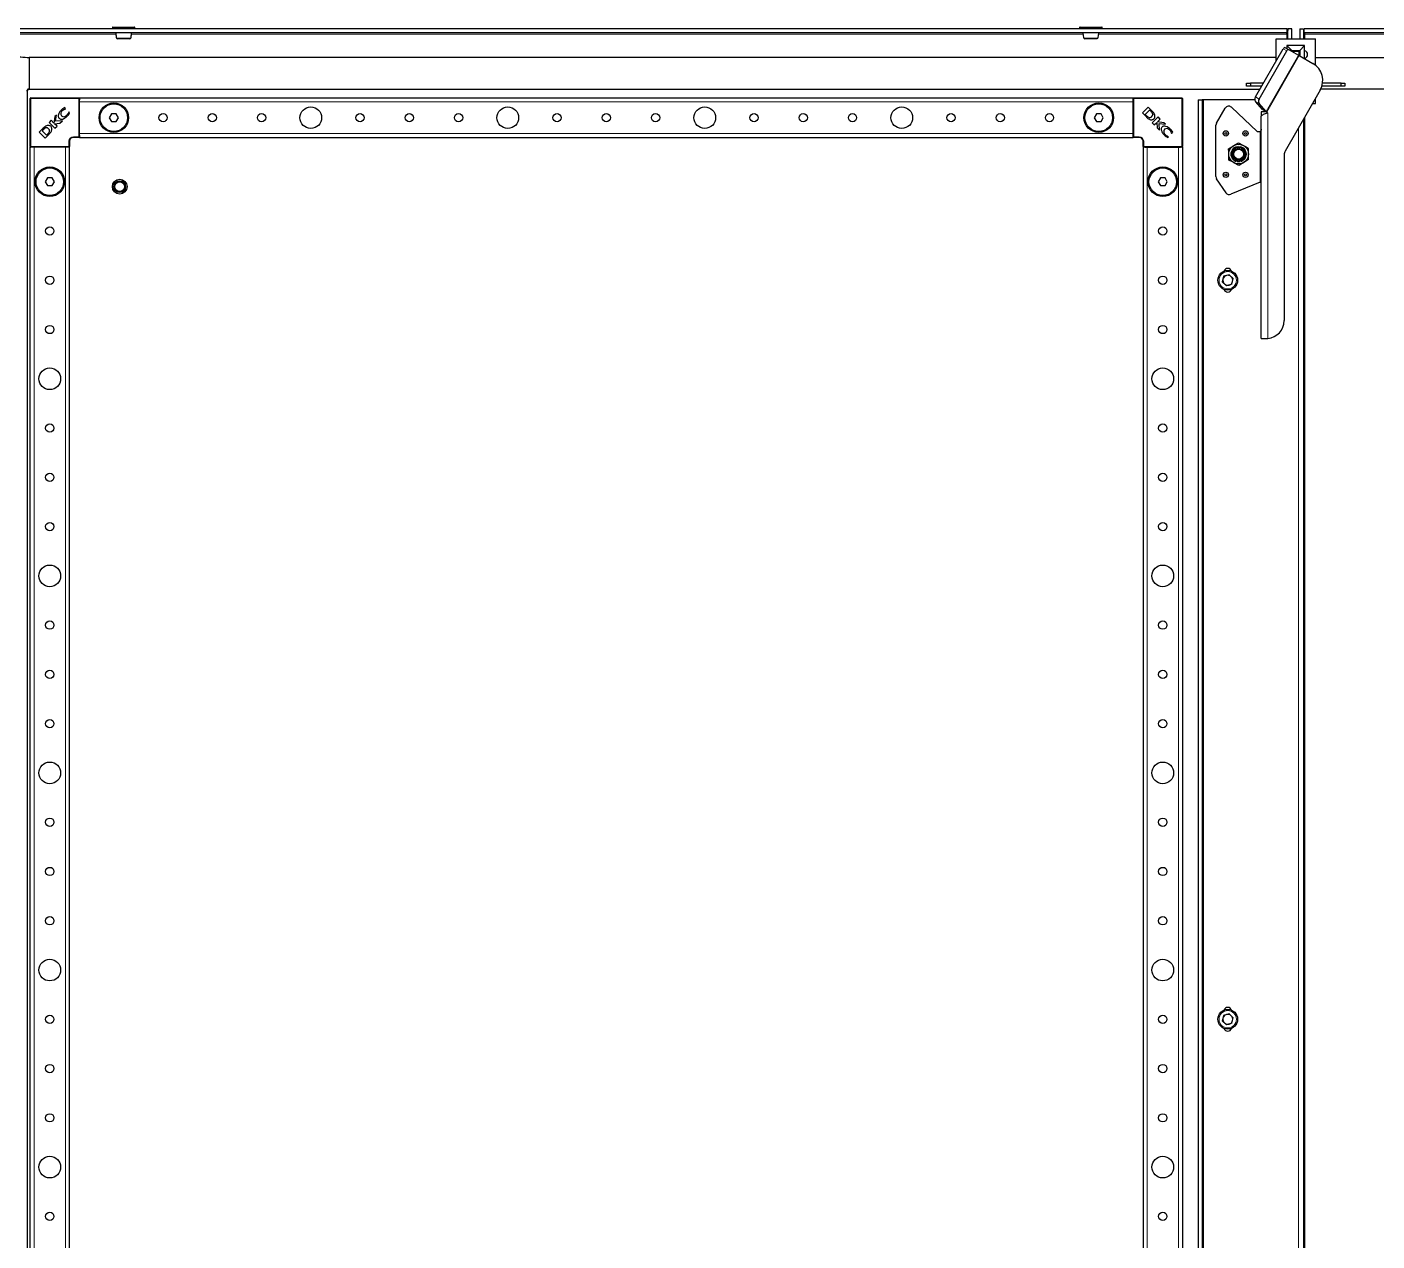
# Model space of a CAD drawing. Header units: millimetres. Extents: x -1434 to 3240, y -1538 to 1219.
# Drawn here: x -1017 to -331, y -59 to 557 of the extents above; entities that cross this region are included whole.
import ezdxf

# ---------------------------------------------------------------- set-up
doc = ezdxf.new("R2010")
doc.units = ezdxf.units.MM

msp = doc.modelspace()

# ---------------------------------------------------------------- linework, layer by layer
at = {"color": 7, "linetype": 'Continuous', "lineweight": 25}
for p, q in [((-376.74, 556.28), (-1067.14, 556.28)), ((-973.19, 557.03), (-973.19, 556.28)), ((-972.94, 557.28), (-961.94, 557.28)), ((-961.69, 556.28), (-961.69, 557.03)), ((-482.19, 557.03), (-482.19, 556.28)), ((-481.94, 557.28), (-473.43, 557.28)), ((-473.43, 557.28), (-470.94, 557.28)), ((-470.69, 556.28), (-470.69, 557.03)), ((-376.74, 554.28), (-376.74, 556.28)), ((-374.44, 556.28), (-376.44, 556.28)), ((-376.44, 551.28), (-376.44, 556.28)), ((-374.44, 551.28), (-374.44, 556.28)), ((-370.44, 556.28), (-368.44, 556.28)), ((-370.44, 556.28), (-370.44, 551.28)), ((-368.44, 556.28), (-368.44, 551.28)), ((-368.14, 554.28), (-368.14, 556.28)), ((322.26, 556.28), (-368.14, 556.28)), ((-376.74, 554.28), (-1067.14, 554.28)), ((-382.44, 551.28), (-362.44, 551.28)), ((-382.44, 539.86), (-382.44, 551.28)), ((-376.83, 554.28), (-377.04, 553.68)), ((322.26, 554.28), (-368.14, 554.28)), ((-367.84, 553.68), (-368.04, 554.28)), ((-362.44, 537.87), (-362.44, 551.28)), ((-1015.44, 541.78), (-1015.44, 526.11)), ((-382.44, 541.78), (-1015.44, 541.78)), ((-392.88, 521.78), (-378.74, 546.26)), ((-391.04, 520.72), (-376.9, 545.2)), ((-377.63, 546.77), (-375.79, 545.71)), ((-374.44, 545.33), (-376.94, 547.82)), ((-376.94, 547.82), (-376.94, 546.38)), ((-367.94, 547.82), (-376.94, 547.82)), ((-375.79, 545.71), (-371.03, 542.96)), ((-374.44, 545.33), (-370.43, 545.33)), ((-374.44, 545.33), (-373.94, 544.83)), ((-374.44, 544.94), (-374.44, 545.33)), ((-370.66, 542.75), (-371.03, 542.96)), ((-370.43, 545.33), (-370.93, 544.83)), ((-370.66, 542.75), (-363.72, 538.74)), ((-370.43, 545.33), (-367.94, 547.82)), ((-370.43, 545.33), (-370.43, 542.62)), ((-367.94, 545.26), (-367.94, 547.82)), ((-367.94, 541.38), (-367.94, 545.26)), ((-362.44, 541.78), (270.56, 541.78)), ((-367.94, 541.18), (-367.94, 541.38)), ((-397.44, 527.28), (-397.44, 528.78)), ((-397.44, 528.78), (-395.44, 528.78)), ((-395.44, 528.78), (-395.44, 527.28)), ((-388.83, 528.78), (-395.44, 528.78)), ((-349.44, 528.78), (-358.8, 528.78)), ((-349.44, 527.28), (-349.44, 528.78)), ((-349.44, 528.78), (-347.44, 528.78)), ((-347.44, 528.78), (-347.44, 527.28)), ((-1016.44, 524.78), (-1016.44, -967.22)), ((-1015.44, 525.78), (-390.56, 525.78)), ((-1014.94, 496.58), (-1014.94, 520.98)), ((-1014.64, 521.28), (-990.24, 521.28)), ((-989.94, 521.28), (-454.94, 521.28)), ((-989.94, 520.98), (-989.94, 521.28)), ((-989.94, 520.98), (-989.94, 520.34)), ((-454.94, 520.98), (-454.94, 521.28)), ((-454.94, 520.34), (-454.94, 520.98)), ((-454.64, 521.28), (-430.24, 521.28)), ((-429.94, 520.98), (-429.94, 496.58)), ((-395.44, 527.28), (-397.44, 527.28)), ((-389.7, 527.28), (-395.44, 527.28)), ((-359.98, 525.23), (-377.81, 494.34)), ((-362.44, 518.48), (-362.44, 520.96)), ((270.56, 525.78), (-359.69, 525.78)), ((-349.44, 527.28), (-359.12, 527.28)), ((-347.44, 527.28), (-349.44, 527.28)), ((-997, 515.74), (-997.34, 516.43)), ((-997.14, 515.6), (-997, 515.74)), ((-995.19, 514.17), (-995.3, 514.06)), ((-994.94, 513.66), (-995.19, 514.17)), ((-989.94, 519.28), (-989.94, 520.34)), ((-989.94, 503.28), (-989.94, 519.28)), ((-454.94, 519.28), (-454.94, 520.34)), ((-454.94, 503.28), (-454.94, 519.28)), ((-447.33, 516.64), (-450.29, 513.68)), ((-446.63, 515.11), (-448.81, 512.93)), ((-445.34, 514.64), (-447.33, 516.64)), ((-445.89, 514.39), (-446.63, 515.11)), ((-421.94, 520.28), (-419.94, 520.28)), ((-421.94, 520.28), (-421.94, -962.72)), ((-419.94, 520.28), (-419.94, -962.72)), ((-419.34, 520.28), (-419.94, 520.28)), ((-393.22, 520.28), (-419.34, 520.28)), ((-412.67, 508.44), (-408.21, 516.16)), ((-405.13, 516.6), (-391.94, 504.28)), ((-389.33, 515.5), (-392.91, 519.55)), ((-387.5, 514.44), (-391.07, 518.49)), ((-387.43, 514.28), (-389.94, 514.28)), ((-389.94, 514.28), (-389.94, 512.04)), ((-389.33, 515.5), (-387.5, 514.44)), ((-386.62, 513.6), (-387.19, 514.13)), ((-363.87, 518.48), (-362.44, 518.48)), ((-1004.24, 509.94), (-1005.29, 508.89)), ((-1005.29, 508.89), (-1002.33, 505.93)), ((-1002.85, 508.55), (-1004.24, 509.94)), ((-1002.36, 511.82), (-1002.85, 508.55)), ((-1002.51, 508.23), (-999.85, 508.41)), ((-1001.27, 506.99), (-1002.51, 508.23)), ((-1001.57, 512.61), (-1002.36, 511.82)), ((-1002.04, 509.52), (-1001.57, 512.61)), ((-998.57, 509.7), (-1002.04, 509.52)), ((-999.85, 508.41), (-998.57, 509.7)), ((-973.59, 513.28), (-974.75, 511.28)), ((-974.75, 511.28), (-973.59, 509.28)), ((-971.28, 513.28), (-973.59, 513.28)), ((-973.59, 509.28), (-971.28, 509.28)), ((-970.13, 511.28), (-971.28, 513.28)), ((-971.28, 509.28), (-970.13, 511.28)), ((-473.59, 513.28), (-474.75, 511.28)), ((-474.75, 511.28), (-473.59, 509.28)), ((-471.28, 513.28), (-473.59, 513.28)), ((-473.59, 509.28), (-471.28, 509.28)), ((-470.13, 511.28), (-471.28, 513.28)), ((-471.28, 509.28), (-470.13, 511.28)), ((-450.29, 513.68), (-448.4, 511.79)), ((-448.81, 512.93), (-448.13, 512.27)), ((-448.4, 511.79), (-448.38, 511.77)), ((-442.33, 511.63), (-445.29, 508.67)), ((-445.29, 508.67), (-444.23, 507.61)), ((-444.23, 507.61), (-442.99, 508.86)), ((-442.99, 508.86), (-442.81, 506.2)), ((-442.67, 509.2), (-441.28, 510.59)), ((-439.41, 508.71), (-442.67, 509.2)), ((-441.28, 510.59), (-442.33, 511.63)), ((-441.71, 508.38), (-438.61, 507.91)), ((-441.53, 504.91), (-441.71, 508.38)), ((-438.61, 507.91), (-439.41, 508.71)), ((-412.94, 481.39), (-412.94, 507.44)), ((-389.94, 399.28), (-389.94, 512.04)), ((-386.94, 513.9), (-386.94, 513.48)), ((-386.64, 513.57), (-386.62, 513.6)), ((-368.44, 510.57), (-368.44, -953)), ((-1008.3, 505.88), (-1010.29, 503.89)), ((-1010.29, 503.89), (-1007.33, 500.93)), ((-1008.05, 505.33), (-1008.77, 504.59)), ((-1008.77, 504.59), (-1006.59, 502.41)), ((-1007.33, 500.93), (-1005.44, 502.82)), ((-1006.59, 502.41), (-1005.93, 503.09)), ((-1005.44, 502.82), (-1005.42, 502.84)), ((-1002.33, 505.93), (-1001.27, 506.99)), ((-990.24, 501.28), (-992.94, 501.28)), ((-989.94, 502.23), (-989.94, 503.28)), ((-989.94, 502.23), (-989.94, 501.58)), ((-989.94, 501.28), (-989.94, 501.58)), ((-989.94, 501.28), (-454.94, 501.28)), ((-454.94, 502.23), (-454.94, 503.28)), ((-454.94, 501.58), (-454.94, 502.23)), ((-454.94, 501.28), (-454.94, 501.58)), ((-451.94, 501.28), (-454.64, 501.28)), ((-442.81, 506.2), (-441.53, 504.91)), ((-437.57, 501.29), (-437.06, 501.53)), ((-437.06, 501.53), (-437.16, 501.64)), ((-435.62, 503.48), (-435.48, 503.35)), ((-435.48, 503.35), (-434.8, 503.68)), ((-391.94, 504.28), (-390.54, 504.28)), ((-390.3, 504.28), (-390.54, 504.28)), ((-1014.94, -938.72), (-1014.94, 496.28)), ((-1014.64, 496.28), (-1014.94, 496.28)), ((-1013.99, 496.28), (-1014.64, 496.28)), ((-1012.94, 496.28), (-1013.99, 496.28)), ((-996.94, 496.28), (-1012.94, 496.28)), ((-995.89, 496.28), (-996.94, 496.28)), ((-995.24, 496.28), (-995.89, 496.28)), ((-994.94, 496.28), (-995.24, 496.28)), ((-994.94, 499.28), (-994.94, 496.58)), ((-994.94, -938.72), (-994.94, 496.28)), ((-449.94, 496.58), (-449.94, 499.28)), ((-449.94, 496.28), (-449.94, -938.72)), ((-449.94, 496.28), (-449.64, 496.28)), ((-448.99, 496.28), (-449.64, 496.28)), ((-448.99, 496.28), (-447.94, 496.28)), ((-447.94, 496.28), (-431.94, 496.28)), ((-431.94, 496.28), (-430.89, 496.28)), ((-430.24, 496.28), (-430.89, 496.28)), ((-430.24, 496.28), (-429.94, 496.28)), ((-429.94, 496.28), (-429.94, -938.72)), ((-406.51, 495.55), (-404.04, 497.05)), ((-401.58, 498.55), (-399.04, 497.17)), ((-401.3, 487.01), (-403.83, 488.39)), ((-396.37, 490.02), (-398.84, 488.51)), ((-378.35, 492.34), (-378.35, 408.28)), ((-1006.09, 480.78), (-1007.25, 478.78)), ((-1003.78, 480.78), (-1006.09, 480.78)), ((-1002.63, 478.78), (-1003.78, 480.78)), ((-441.09, 480.78), (-442.25, 478.78)), ((-438.78, 480.78), (-441.09, 480.78)), ((-437.63, 478.78), (-438.78, 480.78)), ((-407.84, 473.13), (-412.6, 480.28)), ((-1007.25, 478.78), (-1006.09, 476.78)), ((-1006.09, 476.78), (-1003.78, 476.78)), ((-1003.78, 476.78), (-1002.63, 478.78)), ((-442.25, 478.78), (-441.09, 476.78)), ((-441.09, 476.78), (-438.78, 476.78)), ((-438.78, 476.78), (-437.63, 478.78)), ((-390.54, 478.53), (-405.43, 472.38)), ((-390.54, 478.53), (-390.3, 478.78)), ((-390.54, 478.53), (-389.94, 478.64)), ((-409.04, 430.78), (-409.72, 427.97)), ((-407.62, 425.97), (-409.72, 427.97)), ((-406.26, 431.6), (-409.04, 430.78)), ((-404.84, 426.78), (-407.62, 425.97)), ((-406.26, 431.6), (-404.16, 429.6)), ((-404.84, 426.78), (-404.16, 429.6)), ((-389.94, 399.28), (-388.97, 399.28)), ((-388.97, 399.28), (-386.85, 399.28)), ((-409.04, 55.78), (-409.72, 52.97)), ((-406.26, 56.6), (-409.04, 55.78)), ((-406.26, 56.6), (-404.16, 54.6)), ((-407.62, 50.97), (-409.72, 52.97)), ((-404.84, 51.78), (-407.62, 50.97)), ((-404.84, 51.78), (-404.16, 54.6))]:
    msp.add_line(p, q, dxfattribs=at)
at = {"color": 8, "linetype": 'Continuous', "lineweight": 18}
for p, q in [((-961.69, 557.03), (-973.19, 557.03)), ((-473.29, 557.03), (-482.19, 557.03)), ((-470.69, 557.03), (-473.29, 557.03)), ((-1066.84, 553.68), (-971.41, 553.68)), ((-963.47, 553.68), (-480.41, 553.68)), ((-472.47, 553.68), (-377.04, 553.68)), ((-377.04, 553.68), (-377.04, 551.28)), ((-367.84, 551.28), (-367.84, 553.68)), ((-367.84, 553.68), (-272.41, 553.68)), ((-387.5, 514.44), (-371.03, 542.96)), ((-387.19, 514.13), (-370.66, 542.75)), ((-378.74, 546.26), (-376.9, 545.2)), ((-370.93, 544.83), (-373.94, 544.83)), ((-373.94, 544.83), (-373.94, 544.65)), ((-370.93, 542.91), (-370.93, 544.83)), ((-1014.64, 520.98), (-1014.94, 520.98)), ((-1014.64, 520.98), (-1014.64, 521.28)), ((-1014.64, 520.98), (-1014.64, 496.58)), ((-990.24, 520.98), (-1014.64, 520.98)), ((-990.24, 521.28), (-990.24, 520.98)), ((-990.24, 501.58), (-990.24, 520.98)), ((-989.94, 520.98), (-990.24, 520.98)), ((-454.64, 520.98), (-454.94, 520.98)), ((-454.64, 520.98), (-454.64, 521.28)), ((-454.64, 520.98), (-454.64, 501.58)), ((-430.24, 520.98), (-454.64, 520.98)), ((-430.24, 520.98), (-430.24, 521.28)), ((-430.24, 496.58), (-430.24, 520.98)), ((-430.24, 520.98), (-429.94, 520.98)), ((-392.88, 521.78), (-391.04, 520.72)), ((-989.94, 519.28), (-454.94, 519.28)), ((-419.34, -962.72), (-419.34, 520.28)), ((-392.91, 519.55), (-391.07, 518.49)), ((-386.64, 399.31), (-386.64, 513.57)), ((-367.84, -954.04), (-367.84, 511.61)), ((-992.94, 501.58), (-990.24, 501.58)), ((-992.94, 501.28), (-992.94, 501.58)), ((-990.24, 501.58), (-990.24, 501.28)), ((-989.94, 501.58), (-990.24, 501.58)), ((-989.94, 503.28), (-454.94, 503.28)), ((-454.64, 501.58), (-454.94, 501.58)), ((-454.64, 501.28), (-454.64, 501.58)), ((-454.64, 501.58), (-451.94, 501.58)), ((-451.94, 501.28), (-451.94, 501.58)), ((-390.54, 478.53), (-390.54, 504.28)), ((-371.04, 506.07), (-371.04, -948.5)), ((-1014.64, 496.58), (-1014.94, 496.58)), ((-1014.64, 496.58), (-995.24, 496.58)), ((-1014.64, 496.58), (-1014.64, 496.28)), ((-1012.94, -938.72), (-1012.94, 496.28)), ((-996.94, -938.72), (-996.94, 496.28)), ((-995.24, 496.58), (-995.24, 499.28)), ((-994.94, 499.28), (-995.24, 499.28)), ((-995.24, 496.58), (-995.24, 496.28)), ((-994.94, 496.58), (-995.24, 496.58)), ((-449.94, 499.28), (-449.64, 499.28)), ((-449.64, 496.58), (-449.94, 496.58)), ((-449.64, 499.28), (-449.64, 496.58)), ((-449.64, 496.58), (-430.24, 496.58)), ((-449.64, 496.28), (-449.64, 496.58)), ((-447.94, 496.28), (-447.94, -938.72)), ((-431.94, 496.28), (-431.94, -938.72)), ((-430.24, 496.28), (-430.24, 496.58)), ((-429.94, 496.58), (-430.24, 496.58))]:
    msp.add_line(p, q, dxfattribs=at)
at = {"color": 7, "linetype": 'Continuous', "lineweight": 25}
for centre, radius in [((-972.44, 511.28), 7.5), ((-972.44, 511.28), 7), ((-872.44, 511.28), 5.5), ((-772.44, 511.28), 5.5), ((-672.44, 511.28), 5.5), ((-572.44, 511.28), 5.5), ((-472.44, 511.28), 7.5), ((-472.44, 511.28), 7), ((-947.44, 511.28), 2.1), ((-922.44, 511.28), 2.1), ((-897.44, 511.28), 2.1), ((-847.44, 511.28), 2.1), ((-822.44, 511.28), 2.1), ((-797.44, 511.28), 2.1), ((-747.44, 511.28), 2.1), ((-722.44, 511.28), 2.1), ((-697.44, 511.28), 2.1), ((-647.44, 511.28), 2.1), ((-622.44, 511.28), 2.1), ((-597.44, 511.28), 2.1), ((-547.44, 511.28), 2.1), ((-522.44, 511.28), 2.1), ((-497.44, 511.28), 2.1), ((-407.94, 503.28), 1.35), ((-407.94, 503.28), 0.493), ((-397.94, 503.28), 1.35), ((-397.94, 503.28), 0.493), ((-401.44, 492.78), 5), ((-401.44, 492.78), 3.57), ((-401.44, 492.78), 3), ((-401.44, 492.78), 2.5), ((-1004.94, 478.78), 7.5), ((-1004.94, 478.78), 7), ((-969.44, 476.28), 3.75), ((-439.94, 478.78), 7.5), ((-439.94, 478.78), 7), ((-407.94, 482.28), 1.35), ((-407.94, 482.28), 0.493), ((-397.94, 482.28), 1.35), ((-397.94, 482.28), 0.493), ((-969.44, 476.28), 3), ((-969.44, 476.28), 2.5), ((-1004.94, 453.78), 2.1), ((-439.94, 453.78), 2.1), ((-406.94, 428.78), 5), ((-1004.94, 428.78), 2.1), ((-439.94, 428.78), 2.1), ((-1004.94, 403.78), 2.1), ((-439.94, 403.78), 2.1), ((-1004.94, 378.78), 5.5), ((-439.94, 378.78), 5.5), ((-1004.94, 353.78), 2.1), ((-439.94, 353.78), 2.1), ((-1004.94, 328.78), 2.1), ((-439.94, 328.78), 2.1), ((-1004.94, 303.78), 2.1), ((-439.94, 303.78), 2.1), ((-1004.94, 278.78), 5.5), ((-439.94, 278.78), 5.5), ((-1004.94, 253.78), 2.1), ((-439.94, 253.78), 2.1), ((-1004.94, 228.78), 2.1), ((-439.94, 228.78), 2.1), ((-1004.94, 203.78), 2.1), ((-439.94, 203.78), 2.1), ((-1004.94, 178.78), 5.5), ((-439.94, 178.78), 5.5), ((-1004.94, 153.78), 2.1), ((-439.94, 153.78), 2.1), ((-1004.94, 128.78), 2.1), ((-439.94, 128.78), 2.1), ((-1004.94, 103.78), 2.1), ((-439.94, 103.78), 2.1), ((-1004.94, 78.78), 5.5), ((-439.94, 78.78), 5.5), ((-1004.94, 53.78), 2.1), ((-439.94, 53.78), 2.1), ((-406.94, 53.78), 5), ((-1004.94, 28.78), 2.1), ((-439.94, 28.78), 2.1), ((-1004.94, 3.78), 2.1), ((-439.94, 3.78), 2.1), ((-1004.94, -21.22), 5.5), ((-439.94, -21.22), 5.5), ((-1004.94, -46.22), 2.1), ((-439.94, -46.22), 2.1)]:
    msp.add_circle(centre, radius, dxfattribs=at)
at = {"color": 8, "linetype": 'Continuous', "lineweight": 18}
for centre, radius in [((-401.44, 492.78), 3.97), ((-406.94, 428.78), 4.4), ((-406.94, 53.78), 4.4)]:
    msp.add_circle(centre, radius, dxfattribs=at)
at = {"color": 7, "linetype": 'Continuous', "lineweight": 25}
for centre, radius, start, end in [((-972.94, 557.03), 0.25, 90, 180), ((-961.94, 557.03), 0.25, 0, 90), ((-481.94, 557.03), 0.25, 90, 180), ((-470.94, 557.03), 0.25, 0, 90), ((-970.55, 551.78), 0.5, 195.31604, 270.02276), ((-964.33, 551.78), 0.5, 269.99815, 345.40011), ((-479.55, 551.78), 0.5, 195.24646, 270.04596), ((-473.33, 551.78), 0.5, 269.96367, 344.83397), ((-377.91, 545.93), 0.893, 71.42175, 158.04947), ((-376.08, 544.87), 0.893, 71.42175, 158.04947), ((-368.44, 543.32), 2, 284.47751, 75.52249), ((-368.72, 530.08), 10, 330.95313, 60), ((-1014.64, 520.98), 0.3, 90, 180), ((-990.24, 520.98), 0.3, 0, 90), ((-454.64, 520.98), 0.3, 90, 180), ((-430.24, 520.98), 0.3, 0, 90), ((-391.26, 520.64), 1.98, 144.95207, 213.44806), ((-997.43, 513.29), 1.97, 128.45405, 215.887), ((-450.36, 510.21), 6.12, 36.98881, 43.07444), ((-448.55, 510.98), 4.87, 20.34448, 48.77765), ((-406.5, 515.13), 2, 46.97493, 149.03624), ((-389.42, 519.58), 1.98, 144.95207, 213.44806), ((-1004.64, 502.67), 4.87, 110.34448, 138.77765), ((-997.87, 513.69), 1.94, 233.30966, 322.34638), ((-410.94, 507.44), 2, 150, 180), ((-1003.87, 500.86), 6.12, 126.98881, 133.07444), ((-992.94, 499.28), 2, 90, 180), ((-990.24, 501.58), 0.3, 270, 360), ((-454.64, 501.58), 0.3, 180, 270), ((-451.94, 499.28), 2, 0, 90), ((-437.53, 504.21), 1.94, 143.30966, 232.34638), ((-437.94, 503.77), 1.97, 38.45405, 125.887), ((-1014.64, 496.58), 0.3, 180, 270), ((-995.24, 496.58), 0.3, 270, 0), ((-449.64, 496.58), 0.3, 180, 270), ((-430.24, 496.58), 0.3, 270, 0), ((-374.35, 492.34), 4, 150, 180), ((-410.94, 481.39), 2, 180, 213.69007), ((-406.18, 474.24), 2, 213.69007, 291.80141), ((-406.94, 432.78), 2, 18.20996, 161.79004), ((-406.94, 428.78), 2.51, 166.35345, 226.35345), ((-406.94, 428.78), 2.51, 106.35345, 166.35345), ((-406.94, 428.78), 2.51, 226.35345, 286.35345), ((-406.94, 428.78), 2.51, 46.35345, 106.35345), ((-406.94, 428.78), 2.51, 286.35345, 346.35345), ((-406.94, 428.78), 2.51, 346.35345, 46.35345), ((-406.94, 424.78), 2, 198.20996, 341.79004), ((-387.35, 408.28), 9, 274.50464, 0), ((-406.94, 53.78), 2.51, 106.35345, 166.35345), ((-406.94, 57.78), 2, 18.20996, 161.79004), ((-406.94, 53.78), 2.51, 46.35345, 106.35345), ((-406.94, 53.78), 2.51, 346.35345, 46.35345), ((-406.94, 53.78), 2.51, 166.35345, 226.35345), ((-406.94, 49.78), 2, 198.20996, 341.79004), ((-406.94, 53.78), 2.51, 226.35345, 286.35345), ((-406.94, 53.78), 2.51, 286.35345, 346.35345)]:
    msp.add_arc(centre, radius, start, end, dxfattribs=at)
at = {"color": 8, "linetype": 'Continuous', "lineweight": 18}
for centre, start, end in [((-992.94, 499.28), 90, 180), ((-451.94, 499.28), 0, 90)]:
    msp.add_arc(centre, 2.3, start, end, dxfattribs=at)
at = {"color": 7, "linetype": 'Continuous', "lineweight": 25}
for points, knots in [([(-376.44, 556.28), (-376.46, 555.9), (-376.5, 555.33), (-376.68, 554.76), (-376.74, 554.57)], [0, 0, 0, 0, 0.662931, 1, 1, 1, 1]), ([(-368.14, 554.6), (-368.18, 554.73), (-368.38, 555.29), (-368.41, 555.85), (-368.44, 556.28)], [0, 0, 0, 0, 0.226541, 1, 1, 1, 1]), ([(-971.46, 554.28), (-971.46, 554.15), (-971.44, 553.24), (-971.22, 552.37), (-971.03, 551.63)], [0, 0, 0, 0, 0.14185, 1, 1, 1, 1]), ([(-969.14, 551.28), (-969.33, 551.28), (-969.8, 551.28), (-970.35, 551.28), (-970.48, 551.28), (-970.54, 551.28)], [0, 0, 0, 0, 0.2565532, 0.6279811, 1, 1, 1, 1]), ([(-964.33, 551.28), (-964.37, 551.28), (-964.45, 551.28), (-965.01, 551.28), (-965.82, 551.28), (-966.81, 551.28), (-967.87, 551.28), (-968.66, 551.28), (-969.05, 551.28), (-969.14, 551.28)], [0, 0, 0, 0, 0.1585142, 0.3172777, 0.4758628, 0.6342467, 0.7924771, 0.950708, 1, 1, 1, 1]), ([(-963.85, 551.63), (-963.66, 552.37), (-963.44, 553.24), (-963.42, 554.15), (-963.42, 554.28)], [0, 0, 0, 0, 0.85815, 1, 1, 1, 1]), ([(-480.46, 554.28), (-480.46, 554.15), (-480.44, 553.24), (-480.22, 552.37), (-480.03, 551.63)], [0, 0, 0, 0, 0.14185, 1, 1, 1, 1]), ([(-473.37, 551.28), (-473.36, 551.28), (-473.31, 551.28), (-473.59, 551.28), (-474.11, 551.28), (-474.83, 551.28), (-475.68, 551.28), (-476.75, 551.28), (-477.77, 551.28), (-478.65, 551.28), (-479.26, 551.28), (-479.56, 551.28), (-479.52, 551.28), (-479.51, 551.28)], [0, 0, 0, 0, 0.03384, 0.141254, 0.248698, 0.315774, 0.423314, 0.530846, 0.63821, 0.745706, 0.853372, 0.960917, 1, 1, 1, 1]), ([(-472.85, 551.63), (-472.66, 552.37), (-472.44, 553.24), (-472.42, 554.15), (-472.42, 554.28)], [0, 0, 0, 0, 0.85815, 1, 1, 1, 1]), ([(-1030.44, 524.78), (-1030.85, 526.46), (-1031.58, 529.5), (-1031.67, 533.81), (-1030.7, 537.37), (-1028.65, 539.82), (-1026.01, 541.24), (-1022.99, 541.98), (-1019.39, 542.19), (-1016.82, 541.92), (-1015.44, 541.78)], [0, 0, 0, 0, 0.176067, 0.318225, 0.435596, 0.543482, 0.633889, 0.737152, 0.858183, 1, 1, 1, 1]), ([(-1016.48, 524.78), (-1016.46, 524.92), (-1016.43, 525.16), (-1016.3, 525.36), (-1016.18, 525.45), (-1016.13, 525.56), (-1016.11, 525.63), (-1016.09, 525.68), (-1016.08, 525.72), (-1016.06, 525.76), (-1016.03, 525.8), (-1015.97, 525.85), (-1015.85, 525.92), (-1015.66, 525.95), (-1015.52, 525.95), (-1015.44, 525.95)], [0, 0, 0, 0, 0.233411, 0.418546, 0.549351, 0.595026, 0.631329, 0.647111, 0.661994, 0.676639, 0.691742, 0.725563, 0.766794, 0.872627, 1, 1, 1, 1]), ([(-1015.44, 525.78), (-1015.66, 525.63), (-1016.07, 525.37), (-1016.32, 524.96), (-1016.44, 524.78)], [0, 0, 0, 0, 0.556114, 1, 1, 1, 1]), ([(-999.07, 515.19), (-999.4, 514.82), (-1000.01, 514.12), (-1000.57, 512.95), (-1000.7, 512.01), (-1000.55, 511.37), (-1000.36, 511.14), (-1000.27, 511.02)], [0, 0, 0, 0, 0.315674, 0.58952, 0.813199, 0.909026, 1, 1, 1, 1]), ([(-997.34, 516.43), (-997.67, 516.24), (-998.3, 515.9), (-998.83, 515.42), (-999.07, 515.19)], [0, 0, 0, 0, 0.5368, 1, 1, 1, 1]), ([(-998.65, 514.83), (-998.39, 515.05), (-997.95, 515.42), (-997.38, 515.55), (-997.14, 515.6)], [0, 0, 0, 0, 0.5796082, 1, 1, 1, 1]), ([(-995.3, 514.06), (-995.44, 513.74), (-995.71, 513.17), (-996.13, 512.71), (-996.33, 512.5)], [0, 0, 0, 0, 0.547643, 1, 1, 1, 1]), ([(-1004.29, 504.17), (-1004.18, 504.37), (-1003.97, 504.76), (-1003.86, 505.39), (-1003.9, 505.99), (-1004.1, 506.52), (-1004.46, 506.96), (-1004.97, 507.25), (-1005.63, 507.36), (-1006.08, 507.28), (-1006.33, 507.24)], [0, 0, 0, 0, 0.138091, 0.265455, 0.384013, 0.496103, 0.605759, 0.71979, 0.847662, 1, 1, 1, 1]), ([(-1000.27, 511.02), (-1000.11, 510.89), (-999.78, 510.6), (-999.08, 510.44), (-998.2, 510.57), (-997.13, 511.13), (-996.44, 511.77), (-996.04, 512.14)], [0, 0, 0, 0, 0.1305321, 0.2660311, 0.4239974, 0.666819, 1, 1, 1, 1]), ([(-996.04, 512.14), (-995.8, 512.41), (-995.37, 512.87), (-995.07, 513.42), (-994.94, 513.66)], [0, 0, 0, 0, 0.577653, 1, 1, 1, 1]), ([(-448.38, 511.77), (-448.31, 511.69), (-448.15, 511.54), (-447.98, 511.39), (-447.9, 511.31)], [0, 0, 0, 0, 0.486421, 1, 1, 1, 1]), ([(-448.13, 512.27), (-447.93, 512.08), (-447.57, 511.73), (-447.03, 511.41), (-446.58, 511.35), (-446.24, 511.41), (-445.88, 511.6), (-445.67, 511.8), (-445.56, 511.91)], [0, 0, 0, 0, 0.274676, 0.503042, 0.607381, 0.716579, 0.843412, 1, 1, 1, 1]), ([(-447.9, 511.31), (-447.75, 511.18), (-447.48, 510.93), (-447.19, 510.72), (-447.05, 510.63)], [0, 0, 0, 0, 0.55183, 1, 1, 1, 1]), ([(-447.05, 510.63), (-446.85, 510.52), (-446.46, 510.32), (-445.83, 510.2), (-445.24, 510.24), (-444.7, 510.44), (-444.27, 510.8), (-443.97, 511.31), (-443.86, 511.97), (-443.94, 512.43), (-443.99, 512.68)], [0, 0, 0, 0, 0.138091, 0.265455, 0.384013, 0.496103, 0.605759, 0.71979, 0.847662, 1, 1, 1, 1]), ([(-445.56, 511.91), (-445.46, 512), (-445.3, 512.18), (-445.12, 512.45), (-445.03, 512.73), (-445.03, 513.05), (-445.18, 513.46), (-445.37, 513.74), (-445.47, 513.89)], [0, 0, 0, 0, 0.176808, 0.319231, 0.43938, 0.552395, 0.749205, 1, 1, 1, 1]), ([(-1005.56, 505.67), (-1005.66, 505.76), (-1005.83, 505.92), (-1006.11, 506.1), (-1006.38, 506.2), (-1006.71, 506.2), (-1007.11, 506.04), (-1007.39, 505.86), (-1007.55, 505.75)], [0, 0, 0, 0, 0.176808, 0.319231, 0.43938, 0.552395, 0.749205, 1, 1, 1, 1]), ([(-1005.93, 503.09), (-1005.74, 503.29), (-1005.39, 503.66), (-1005.06, 504.19), (-1005, 504.64), (-1005.07, 504.99), (-1005.26, 505.34), (-1005.45, 505.55), (-1005.56, 505.67)], [0, 0, 0, 0, 0.274676, 0.503042, 0.607381, 0.716579, 0.843412, 1, 1, 1, 1]), ([(-1005.42, 502.84), (-1005.35, 502.92), (-1005.19, 503.07), (-1005.04, 503.24), (-1004.97, 503.32)], [0, 0, 0, 0, 0.486421, 1, 1, 1, 1]), ([(-1004.97, 503.32), (-1004.83, 503.47), (-1004.59, 503.74), (-1004.38, 504.04), (-1004.29, 504.17)], [0, 0, 0, 0, 0.55183, 1, 1, 1, 1]), ([(-440.2, 506.62), (-440.34, 506.45), (-440.62, 506.12), (-440.78, 505.42), (-440.65, 504.55), (-440.09, 503.47), (-439.45, 502.79), (-439.08, 502.39)], [0, 0, 0, 0, 0.130532, 0.266031, 0.423997, 0.666819, 1, 1, 1, 1]), ([(-436.03, 505.41), (-436.41, 505.74), (-437.1, 506.36), (-438.27, 506.91), (-439.21, 507.05), (-439.85, 506.89), (-440.09, 506.71), (-440.2, 506.62)], [0, 0, 0, 0, 0.315674, 0.58952, 0.813199, 0.909026, 1, 1, 1, 1]), ([(-439.08, 502.39), (-438.81, 502.14), (-438.35, 501.72), (-437.8, 501.41), (-437.57, 501.29)], [0, 0, 0, 0, 0.577653, 1, 1, 1, 1]), ([(-437.16, 501.64), (-437.48, 501.79), (-438.05, 502.05), (-438.51, 502.48), (-438.72, 502.67)], [0, 0, 0, 0, 0.547643, 1, 1, 1, 1]), ([(-436.39, 505), (-436.18, 504.74), (-435.8, 504.29), (-435.67, 503.72), (-435.62, 503.48)], [0, 0, 0, 0, 0.579608, 1, 1, 1, 1]), ([(-434.8, 503.68), (-434.98, 504.02), (-435.32, 504.65), (-435.81, 505.17), (-436.03, 505.41)], [0, 0, 0, 0, 0.5368, 1, 1, 1, 1]), ([(-406.44, 492.66), (-406.44, 492.92), (-406.47, 493.9), (-406.49, 494.85), (-406.51, 495.55)], [0, 0, 0, 0, 0.268634, 1, 1, 1, 1]), ([(-404.04, 497.05), (-403.98, 497.09), (-403.15, 497.59), (-402.34, 498.09), (-401.58, 498.55)], [0, 0, 0, 0, 0.070201, 1, 1, 1, 1]), ([(-399.04, 497.17), (-398.98, 497.14), (-398.13, 496.67), (-397.29, 496.21), (-396.51, 495.79)], [0, 0, 0, 0, 0.070201, 1, 1, 1, 1]), ([(-396.44, 492.9), (-396.45, 493.17), (-396.47, 494.14), (-396.49, 495.09), (-396.51, 495.79)], [0, 0, 0, 0, 0.268634, 1, 1, 1, 1]), ([(-406.37, 489.78), (-406.37, 490.02), (-406.4, 490.96), (-406.42, 491.94), (-406.44, 492.66)], [0, 0, 0, 0, 0.2575513, 1, 1, 1, 1]), ([(-403.83, 488.39), (-403.89, 488.43), (-404.75, 488.89), (-405.59, 489.35), (-406.37, 489.78)], [0, 0, 0, 0, 0.0702006, 1, 1, 1, 1]), ([(-398.84, 488.51), (-398.89, 488.48), (-399.73, 487.97), (-400.54, 487.47), (-401.3, 487.01)], [0, 0, 0, 0, 0.070201, 1, 1, 1, 1]), ([(-396.37, 490.02), (-396.38, 490.26), (-396.4, 491.2), (-396.42, 492.18), (-396.44, 492.9)], [0, 0, 0, 0, 0.257551, 1, 1, 1, 1])]:
    msp.add_open_spline(points, degree=3, knots=knots, dxfattribs=at)
at = {"color": 8, "linetype": 'Continuous', "lineweight": 18}
for points, knots in [([(-971, 551.66), (-971.01, 551.66), (-971.07, 551.66), (-970.76, 551.66), (-970.18, 551.66), (-969.63, 551.66), (-969.41, 551.66)], [0, 0, 0, 0, 0.083271, 0.424284, 0.764725, 1, 1, 1, 1]), ([(-969.41, 551.66), (-969.3, 551.66), (-968.85, 551.66), (-968.33, 551.66), (-967.53, 551.66), (-966.71, 551.66), (-965.57, 551.66), (-964.62, 551.66), (-964.03, 551.66), (-963.78, 551.66), (-963.85, 551.66), (-963.86, 551.66)], [0, 0, 0, 0, 0.048751, 0.204942, 0.205393, 0.362034, 0.518827, 0.675799, 0.832923, 0.989778, 1, 1, 1, 1]), ([(-479.99, 551.66), (-480, 551.66), (-480.05, 551.66), (-479.7, 551.66), (-479, 551.66), (-477.98, 551.66), (-476.79, 551.66), (-475.56, 551.66), (-474.58, 551.66), (-473.75, 551.66), (-473.15, 551.66), (-472.82, 551.66), (-472.88, 551.66), (-472.89, 551.66)], [0, 0, 0, 0, 0.038891, 0.14638, 0.253973, 0.361383, 0.468681, 0.576165, 0.683665, 0.750707, 0.858068, 0.965424, 1, 1, 1, 1])]:
    msp.add_open_spline(points, degree=3, knots=knots, dxfattribs=at)
at = {"color": 7, "linetype": 'Continuous', "lineweight": 25}
for points in [[(-377.04, 553.68), (-377.01, 553.76), (-376.96, 553.92), (-376.89, 554.12), (-376.81, 554.26), (-376.76, 554.27), (-376.74, 554.28)], [(-368.14, 554.28), (-368.11, 554.27), (-368.06, 554.26), (-367.99, 554.12), (-367.91, 553.92), (-367.86, 553.76), (-367.84, 553.68)], [(-389.33, 515.5), (-389.19, 515.4), (-388.89, 515.21), (-388.36, 514.87), (-387.78, 514.51), (-387.38, 514.26), (-387.19, 514.13)], [(-387.5, 514.44), (-387.48, 514.42), (-387.43, 514.37), (-387.36, 514.29), (-387.27, 514.21), (-387.21, 514.16), (-387.19, 514.13)], [(-386.64, 513.57), (-387.07, 513.45), (-387.94, 513.19), (-389.03, 512.81), (-389.79, 512.42), (-389.89, 512.17), (-389.94, 512.04)], [(-389.94, 505.48), (-389.96, 505.28), (-390, 504.88), (-390.2, 504.48), (-390.3, 504.28)], [(-390.3, 478.78), (-390.25, 478.77), (-390.15, 478.75), (-390.03, 478.71), (-389.96, 478.68), (-389.95, 478.65), (-389.94, 478.64)], [(-388.97, 399.28), (-388.81, 399.28), (-388.49, 399.29), (-387.91, 399.3), (-387.29, 399.3), (-386.86, 399.31), (-386.64, 399.31)], [(-386.85, 399.28), (-386.84, 399.28), (-386.81, 399.29), (-386.76, 399.3), (-386.7, 399.3), (-386.66, 399.31), (-386.64, 399.31)]]:
    msp.add_open_spline(points, degree=3, dxfattribs=at)

doc.saveas('drawing.dxf')
